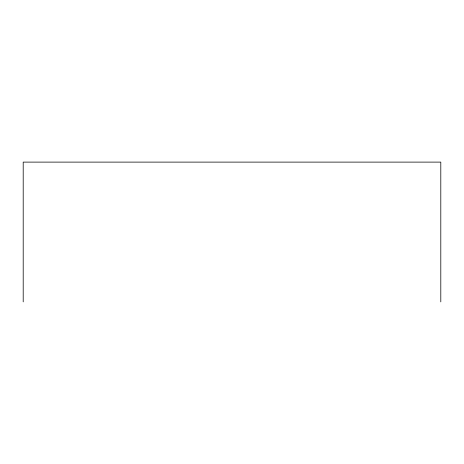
<?xml version="1.0" encoding="UTF-8"?>
<svg xmlns="http://www.w3.org/2000/svg" width="464" height="464" viewBox="0 0 464 464"><rect width="100%" height="100%" fill="white"/><g stroke="black" fill="none" stroke-linecap="round" stroke-linejoin="round"><path stroke-width="0.7" d="M440.8 301.89L440.8 162.11L23.2 162.11L23.2 301.89"/></g></svg>
